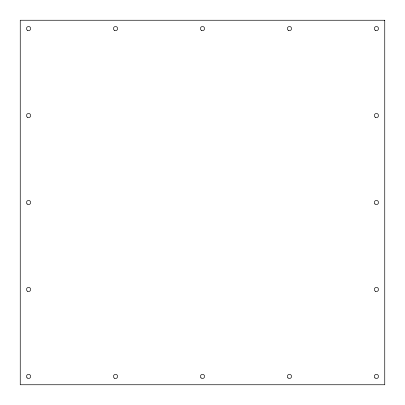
<?xml version="1.0" encoding="UTF-8"?>
<svg xmlns="http://www.w3.org/2000/svg" width="405" height="405" viewBox="0 0 405 405"><rect width="100%" height="100%" fill="white"/><g stroke="black" fill="none" stroke-linecap="round" stroke-linejoin="round"><path stroke-width="0.61" d="M384.75 20.25L20.25 20.25L20.25 384.75L384.75 384.75L384.75 20.25M201.027 377.89A2.081 2.081 0 0 0 204.51 376.959A2.081 2.081 0 0 0 201.963 374.407A2.081 2.081 0 0 0 201.027 377.89M375.379 291.261A2.081 2.081 0 0 0 378.503 289.459A2.081 2.081 0 0 0 375.379 287.656A2.081 2.081 0 0 0 375.379 291.261M27.11 203.973A2.081 2.081 0 0 0 30.593 203.037A2.081 2.081 0 0 0 28.041 200.49A2.081 2.081 0 0 0 27.11 203.973M27.54 30.385A2.081 2.081 0 0 0 30.664 28.583A2.081 2.081 0 0 0 27.54 26.776A2.081 2.081 0 0 0 27.54 30.385M27.54 291.261A2.081 2.081 0 0 0 30.664 289.459A2.081 2.081 0 0 0 27.54 287.656A2.081 2.081 0 0 0 27.54 291.261M114.499 30.385A2.081 2.081 0 0 0 117.622 28.583A2.081 2.081 0 0 0 114.499 26.776A2.081 2.081 0 0 0 114.499 30.385M201.457 30.385A2.081 2.081 0 0 0 204.581 28.583A2.081 2.081 0 0 0 201.457 26.776A2.081 2.081 0 0 0 201.457 30.385M288.416 30.385A2.081 2.081 0 0 0 291.544 28.583A2.081 2.081 0 0 0 288.416 26.776A2.081 2.081 0 0 0 288.416 30.385M27.54 117.344A2.081 2.081 0 0 0 30.664 115.541A2.081 2.081 0 0 0 27.54 113.739A2.081 2.081 0 0 0 27.54 117.344M374.944 203.973A2.081 2.081 0 0 0 378.432 203.037A2.081 2.081 0 0 0 375.88 200.49A2.081 2.081 0 0 0 374.944 203.973M27.11 377.89A2.081 2.081 0 0 0 30.593 376.959A2.081 2.081 0 0 0 28.041 374.407A2.081 2.081 0 0 0 27.11 377.89M375.379 30.385A2.081 2.081 0 0 0 378.503 28.583A2.081 2.081 0 0 0 375.379 26.776A2.081 2.081 0 0 0 375.379 30.385M114.499 378.224A2.081 2.081 0 0 0 117.622 376.417A2.081 2.081 0 0 0 114.499 374.615A2.081 2.081 0 0 0 114.499 378.224M287.985 377.89A2.081 2.081 0 0 0 291.473 376.959A2.081 2.081 0 0 0 288.922 374.407A2.081 2.081 0 0 0 287.985 377.89M374.944 377.89A2.081 2.081 0 0 0 378.432 376.959A2.081 2.081 0 0 0 375.88 374.407A2.081 2.081 0 0 0 374.944 377.89M375.379 117.344A2.081 2.081 0 0 0 378.503 115.541A2.081 2.081 0 0 0 375.379 113.739A2.081 2.081 0 0 0 375.379 117.344"/></g></svg>
